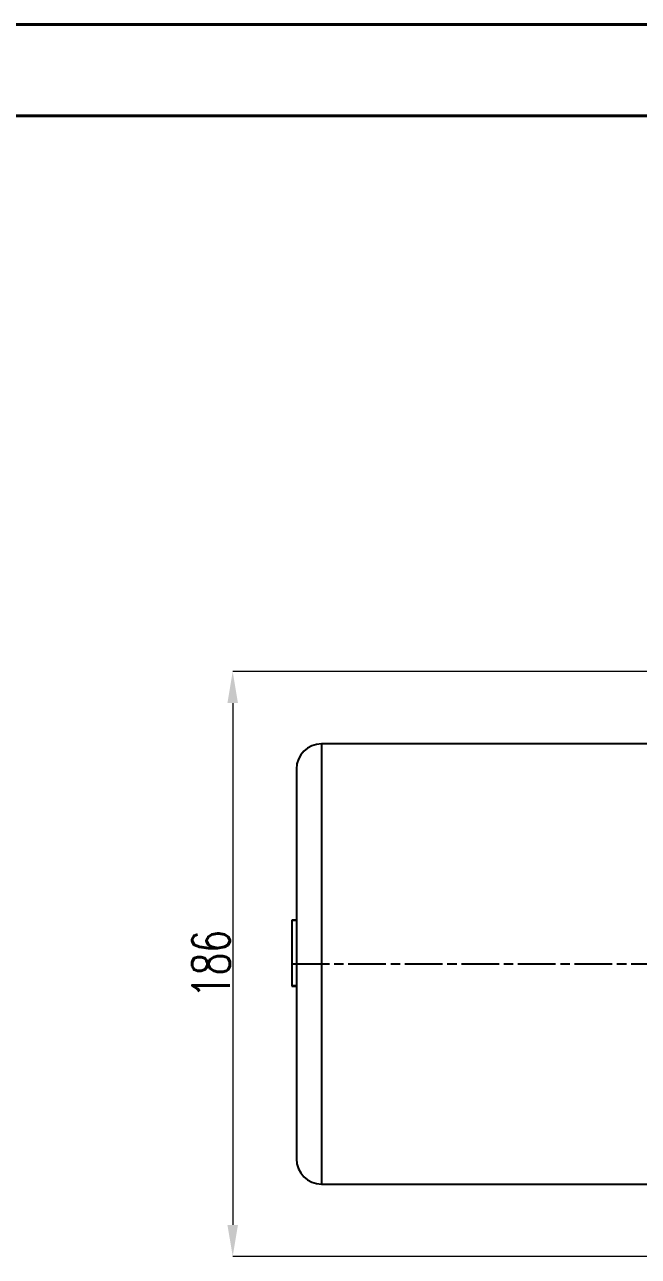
# Model space of a CAD drawing. Header units: millimetres. Extents: x 2063 to 4500, y 825 to 2548.
# Drawn here: x 3412.3 to 3607.6, y 2156.3 to 2548 of the extents above; entities that cross this region are included whole.
import ezdxf

# ---------------------------------------------------------------- set-up
doc = ezdxf.new("R2010")
doc.units = ezdxf.units.MM
doc.linetypes.add('AM_ISO08W050', pattern=[18, 12, -1.5, 3, -1.5])
for name, color, linetype, lineweight in [('AM_5', 3, 'Continuous', 25), ('AM_7', 4, 'AM_ISO08W050', 25), ('AM_BOR', 7, 'Continuous', 50), ('粗实线', 7, 'Continuous', 40)]:
    doc.layers.add(name, color=color, linetype=linetype, lineweight=lineweight)
doc.styles.add('SLDTEXTSTYLE1', font='txt.shx', dxfattribs={"width": 0.7, "bigfont": 'gbcbig.shx'})
doc.dimstyles.new('SLDDIMSTYLE12$0', dxfattribs={"dimtxt": 12, "dimasz": 10, "dimexe": 0, "dimexo": 0.0625, "dimgap": 0.875, "dimtad": 1, "dimdec": 1, "dimlfac": 1.8, "dimrnd": 1e-09, "dimzin": 12, "dimdsep": 46, "dimtxsty": 'SLDTEXTSTYLE1', "dimcen": 0.09, "dimdle": 8.16, "dimclrd": 3, "dimclre": 3, "dimadec": 0, "dimazin": 3, "dimtfac": 1, "dimtdec": 1, "dimtofl": 0, "dimtmove": 0, "dimatfit": 3, "dimfxl": 0, "dimfrac": 2, "dimtolj": 1, "dimlwd": 5, "dimlwe": 5, "dimarcsym": 0})

# ---------------------------------------------------------------- blocks, each defined once
blk = doc.blocks.new('*D47')
at = {"layer": 'AM_5', "color": 3, "lineweight": 5, "transparency": 16777216}
blk.add_line((3647.76, 2342.25), (3478.55, 2342.25), dxfattribs=at)
at = {"layer": 'AM_5', "color": 3, "linetype": 'Continuous', "lineweight": 5, "transparency": 16777216}
for p, q in [((3478.55, 2332.25), (3478.55, 2166.25)), ((3647.76, 2156.25), (3478.55, 2156.25))]:
    blk.add_line(p, q, dxfattribs=at)
at = {"layer": 'AM_5', "color": 3, "transparency": 16777216}
for points in [[(3476.88, 2332.25), (3480.22, 2332.25), (3478.55, 2342.25)], [(3476.88, 2166.25), (3480.22, 2166.25), (3478.55, 2156.25)]]:
    blk.add_solid(points, dxfattribs=at)
at = {"layer": 'Defpoints', "color": 0, "transparency": 16777216}
for p in [(3647.82, 2342.25), (3478.55, 2156.25), (3647.82, 2156.25)]:
    blk.add_point(p, dxfattribs=at)
at = {"layer": 'AM_5', "color": 0, "transparency": 16777216, "insert": (3471.67, 2249.25), "char_height": 12, "attachment_point": 5, "rotation": 90, "style": 'SLDTEXTSTYLE1'}
blk.add_mtext('\\A1;186', dxfattribs=at)
blk = doc.blocks.new('rA3')
at = {"layer": '粗实线'}
for p, q in [((753.384, 421.26), (333.384, 421.26)), ((748.384, 416.26), (358.384, 416.26))]:
    blk.add_line(p, q, dxfattribs=at)

msp = doc.modelspace()

# ---------------------------------------------------------------- linework, layer by layer
at = {"color": 7, "linetype": 'Continuous', "lineweight": 25}
for p, q in [((3647.824, 2319.25), (3506.824, 2319.251)), ((3497.323, 2263.179), (3498.823, 2263.179)), ((3497.323, 2263.179), (3497.323, 2242.445)), ((3498.823, 2263.179), (3497.323, 2263.179)), ((3497.323, 2263.179), (3497.323, 2263.179)), ((3497.323, 2242.445), (3498.823, 2242.445)), ((3497.323, 2242.445), (3497.323, 2242.212)), ((3497.323, 2242.212), (3498.823, 2242.212)), ((3506.823, 2179.251), (3647.823, 2179.25))]:
    msp.add_line(p, q, dxfattribs=at)
at = {"color": 7, "linetype": 'Continuous', "lineweight": 25, "flags": 128}
msp.add_lwpolyline([(3506.824, 2319.251), (3506.824, 2319.072), (3506.824, 2318.538), (3506.824, 2317.651), (3506.824, 2316.415), (3506.824, 2314.837), (3506.824, 2312.925), (3506.824, 2310.688), (3506.824, 2308.139), (3506.824, 2305.289), (3506.824, 2302.153), (3506.824, 2298.748), (3506.824, 2295.091), (3506.824, 2291.2), (3506.823, 2287.096), (3506.823, 2282.798), (3506.823, 2278.33), (3506.823, 2273.713), (3506.823, 2268.972), (3506.823, 2264.13), (3506.823, 2259.213), (3506.823, 2254.245), (3506.823, 2249.251), (3506.823, 2244.257), (3506.823, 2239.289), (3506.823, 2234.371), (3506.823, 2229.53), (3506.823, 2224.788), (3506.823, 2220.172), (3506.823, 2215.703), (3506.823, 2211.406), (3506.823, 2207.301), (3506.823, 2203.411), (3506.823, 2199.753), (3506.823, 2196.348), (3506.823, 2193.213), (3506.823, 2190.363), (3506.823, 2187.813), (3506.823, 2185.577), (3506.823, 2183.664), (3506.823, 2182.086), (3506.823, 2180.851), (3506.823, 2179.963), (3506.823, 2179.429), (3506.823, 2179.251)], dxfattribs=at)
at = {"color": 7, "linetype": 'Continuous', "lineweight": 25}
for centre, start, end in [((3506.824, 2311.251), 89.99969, 179.99969), ((3506.823, 2187.251), 179.99969, 269.99969)]:
    msp.add_arc(centre, 8, start, end, dxfattribs=at)
msp.add_open_spline([(3498.824, 2311.251), (3498.824, 2311.162), (3498.824, 2310.981), (3498.824, 2309.493), (3498.824, 2307.245), (3498.824, 2304.403), (3498.824, 2301.223), (3498.824, 2297.463), (3498.824, 2293.17), (3498.823, 2288.408), (3498.823, 2283.256), (3498.823, 2277.805), (3498.823, 2271.565), (3498.823, 2264.563), (3498.823, 2256.89), (3498.823, 2249.251), (3498.823, 2241.612), (3498.823, 2233.939), (3498.823, 2226.936), (3498.823, 2220.697), (3498.823, 2215.246), (3498.823, 2210.094), (3498.823, 2205.332), (3498.823, 2201.039), (3498.823, 2197.279), (3498.823, 2194.099), (3498.823, 2191.257), (3498.823, 2189.009), (3498.823, 2187.52), (3498.823, 2187.34), (3498.823, 2187.251)], degree=3, knots=[0, 0, 0, 0, 0.03881441, 0.07883249, 0.1199761, 0.15188795, 0.18430368, 0.21706425, 0.25, 0.28293574, 0.31569631, 0.34811204, 0.38002389, 0.4211651, 0.46118377, 0.5, 0.53881379, 0.57883249, 0.6199761, 0.65188795, 0.68430368, 0.71706425, 0.75, 0.78293574, 0.81569631, 0.84811204, 0.88002389, 0.9211651, 0.96118438, 1, 1, 1, 1], dxfattribs=at)
at = {"layer": 'AM_7'}
msp.add_line((3497.323, 2249.25), (4135.54, 2249.25), dxfattribs=at)

# ---------------------------------------------------------------- block references
at = {"layer": 'AM_BOR', "xscale": 5.80078125, "yscale": 5.80078125, "zscale": 5.80078125}
msp.add_blockref('rA3', (129.541, 104.373), dxfattribs=at)

# ---------------------------------------------------------------- dimensions: what is measured, and where the dimension line sits
at = {"layer": 'AM_5'}
dim = msp.add_linear_dim(base=(3478.549, 2156.25), p1=(3647.824, 2342.25), p2=(3647.823, 2156.25), angle=90, dimstyle='SLDDIMSTYLE12$0', override={"dimlfac": 1, "dimpost": ''}, dxfattribs=at)
dim.commit()
dim.dimension.update_dxf_attribs({"geometry": '*D47', "text_midpoint": (3471.674, 2249.25)})

doc.saveas('drawing.dxf')
